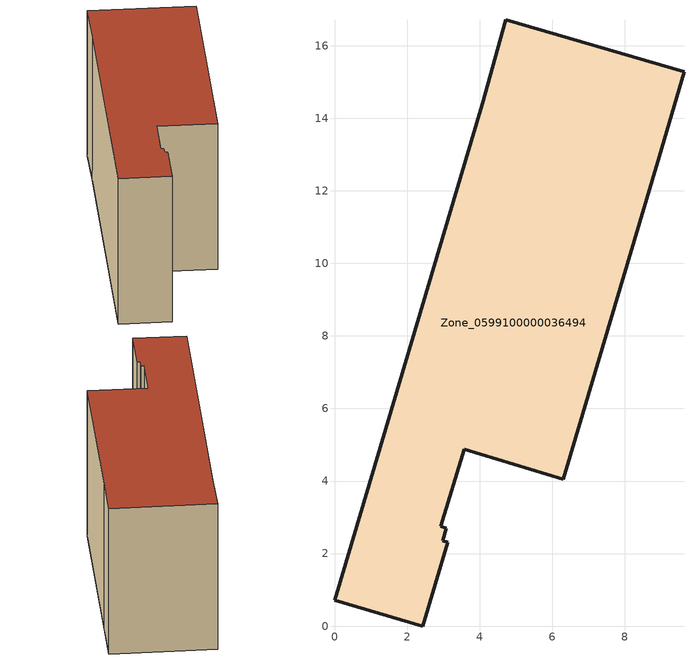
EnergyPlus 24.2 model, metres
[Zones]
Zone_0599100000036494
 floor ground (C_G): 3.08,2.7 2.98,2.35 3.12,2.31 2.43,0 0,0.72 4.07,14.39 4.72,16.71 9.63,15.28 8.95,12.93 6.31,4.05 3.57,4.87 2.93,2.75 z0
 wall outside (C_F): 9.63,15.28 4.72,16.71 4.07,14.39 0,0.72 2.43,0 3.12,2.31 2.98,2.35 3.08,2.7 2.93,2.75 3.57,4.87 6.31,4.05 8.95,12.93 9.63,15.28 z0:7.73
 roof outside (C_R): 2.98,2.35 3.08,2.7 2.93,2.75 3.57,4.87 6.31,4.05 8.95,12.93 9.63,15.28 4.72,16.71 4.07,14.39 0,0.72 2.43,0 3.12,2.31 z7.73
[BUILDING]
Pand.0599100000036494: North Axis=0; Terrain=City; Loads Convergence Tolerance Value=0.04; Temperature Convergence Tolerance Value=0.4; Solar Distribution=FullExterior; Maximum Number of Warmup Days=25; Minimum Number of Warmup Days=1
[Site:Location]
Rotterdam.The.Hague.AP_ZH_NLD Design_Conditions: Latitude=51.96; Longitude=4.45; Time Zone=1; Elevation=-4.5
[SITE:GROUNDTEMPERATURE:BUILDINGSURFACE]
18, 18, 18, 18, 18, 18, 18, 18, 18, 18, 18, 18
[MATERIAL] Thermal Absorptance=0.9; Solar Absorptance=0.7; Visible Absorptance=0.7
Name | Roughness | Thickness | Conductivity | Density | Specific Heat
G.TI.1975-1991 | MediumSmooth | 0.15 | 0.288461 | 540 | 1210
F.TI.1975-1991 | Rough | 0.3 | 0.230769 | 1920 | 840
R.TI.1975-1991 | MediumRough | 0.2 | 0.153846 | 1500 | 1000
[CONSTRUCTION]
C_G: G.TI.1975-1991
C_F: F.TI.1975-1991
C_R: R.TI.1975-1991
[ZONE]
Zone_0599100000036494: Type=1; Multiplier=1; Ceiling Height=Autocalculate; Volume=Autocalculate; Floor Area=autocalculate; Part of Total Floor Area=Yes
[ZONEINFILTRATION:DESIGNFLOWRATE]
Infil_Zone_0599100000036494: Zone or ZoneList or Space or SpaceList=Zone_0599100000036494; Schedule=AlwaysOn; Design Flow Rate Calculation Method=Flow/Area; Flow Rate per Floor Area=0.003; Constant Term Coefficient=1; Temperature Term Coefficient=0; Velocity Term Coefficient=0; Velocity Squared Term Coefficient=0
[HVACTEMPLATE:ZONE:IDEALLOADSAIRSYSTEM]
Zone_0599100000036494: Maximum Heating Supply Air Temperature=50; Minimum Cooling Supply Air Temperature=13; Maximum Heating Supply Air Humidity Ratio=0.0156; Minimum Cooling Supply Air Humidity Ratio=0.0077; Heating Limit=NoLimit; Cooling Limit=NoLimit; Dehumidification Control Type=ConstantSensibleHeatRatio; Cooling Sensible Heat Ratio=0.7; Dehumidification Setpoint=60; Humidification Control Type=None; Humidification Setpoint=30; Outdoor Air Method=None; Outdoor Air Flow Rate per Person=0.00944; Outdoor Air Flow Rate per Zone Floor Area=0; Outdoor Air Flow Rate per Zone=0; Demand Controlled Ventilation Type=None; Outdoor Air Economizer Type=NoEconomizer; Heat Recovery Type=None; Sensible Heat Recovery Effectiveness=0.7; Latent Heat Recovery Effectiveness=0.65
[ZONECONTROL:THERMOSTAT]
ThermostatControl_Zone_0599100000036494: Zone or ZoneList=Zone_0599100000036494; Control Type Schedule=DualSetpointControlType; Control 1=Thermostat_Zone_0599100000036494; Temperature Difference Between Cutout And Setpoint=0
[THERMOSTATSETPOINT:DUALSETPOINT]
Thermostat_Zone_0599100000036494: Heating Setpoint Temperature Schedule=HeatingSetpoint_Zone_0599100000036494; Cooling Setpoint Temperature Schedule=CoolingSetpoint_Zone_0599100000036494
[SCHEDULE:COMPACT]
HeatingSetpoint_Zone_0599100000036494: Through: 12/31, For: AllDays, Until: 24:00, 21
CoolingSetpoint_Zone_0599100000036494: Through: 12/31, For: AllDays, Until: 24:00, 24
DualSetpointControlType: Through: 12/31, For: AllDays, Until: 24:00, 4
AlwaysOn: Through: 12/31, For: AllDays, Until: 24:00, 1
